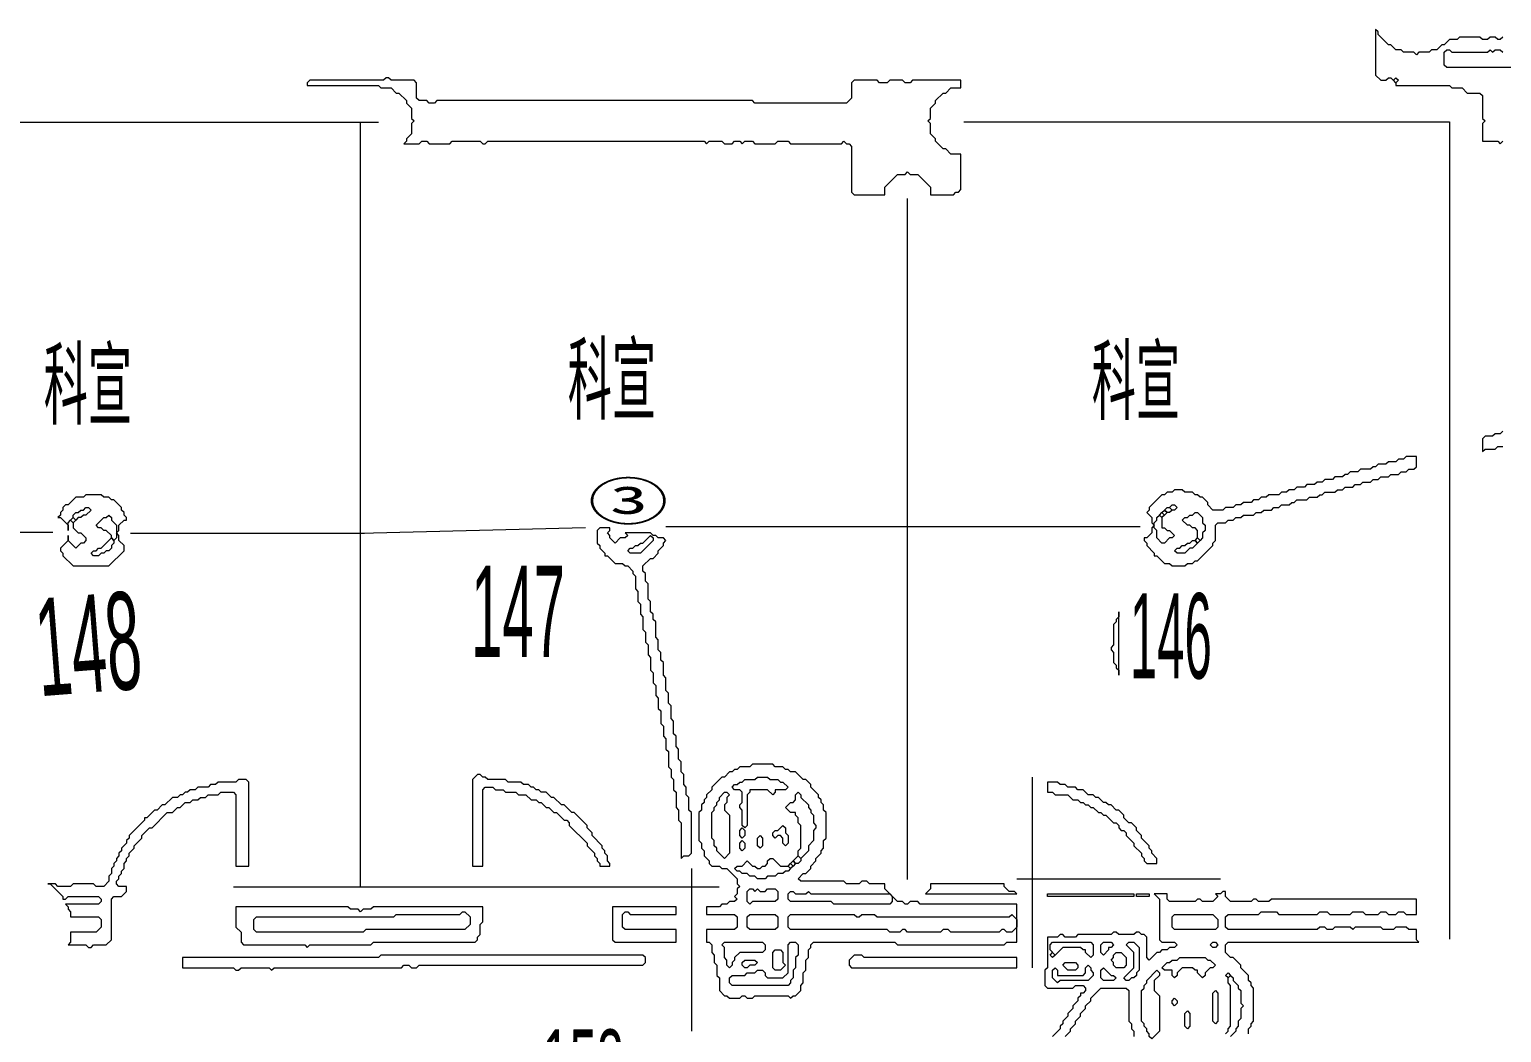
# Model space of a CAD drawing. Header units: millimetres. Extents: x 0 to 419, y 0 to 297.
# Drawn here: x 251.4 to 302.1, y 192.2 to 226.7 of the extents above; entities that cross this region are included whole.
import ezdxf

# ---------------------------------------------------------------- set-up
doc = ezdxf.new("R2010")
doc.units = ezdxf.units.MM
for name, color, linetype, lineweight in [('PAGE_001_OCR_TEXT', 6, 'CONTINUOUS', 0), ('PAGE_001_TRACE_CURVE', 6, 'CONTINUOUS', 0), ('PAGE_001_TRACE_STRAIGHT', 5, 'CONTINUOUS', 0), ('PAGE_001_TRACE_TEXT_SYMBOL', 6, 'CONTINUOUS', 0)]:
    doc.layers.add(name, color=color, linetype=linetype, lineweight=lineweight)
doc.styles.add('wqy-unicode', font='wqy-unicode')

msp = doc.modelspace()

# ---------------------------------------------------------------- linework, layer by layer
at = {"layer": 'PAGE_001_TRACE_CURVE', "color": 6}
for points in [[(292.498, 197.054), (292.411, 196.967), (292.236, 196.967), (292.323, 196.879), (292.148, 196.704), (291.798, 196.704), (291.71, 196.792), (291.622, 196.792), (291.535, 196.704), (290.659, 196.704), (290.572, 196.792), (290.572, 196.967), (290.134, 196.967), (290.309, 196.792), (290.309, 195.39), (290.396, 195.303), (290.834, 195.303), (290.922, 195.215), (290.834, 195.128), (290.659, 195.128), (290.572, 195.04), (290.396, 195.04), (290.309, 194.953), (290.221, 194.953), (289.959, 194.69), (289.871, 194.777), (289.871, 195.478), (289.783, 195.566), (289.696, 195.566), (289.608, 195.653), (289.521, 195.653), (289.433, 195.566), (288.908, 195.566), (288.82, 195.653), (288.733, 195.653), (288.645, 195.566), (287.506, 195.566), (287.419, 195.478), (287.069, 195.478), (286.981, 195.566), (286.893, 195.566), (286.806, 195.478), (286.456, 195.478), (286.456, 194.427), (286.368, 194.339), (286.368, 193.814), (286.456, 193.726), (287.331, 193.726), (287.419, 193.814), (287.682, 193.814), (287.769, 193.726), (287.769, 193.639), (287.682, 193.551), (287.594, 193.551), (287.594, 193.464), (287.506, 193.376), (287.506, 193.288), (287.331, 193.113), (287.331, 193.026), (287.156, 192.851), (287.156, 192.763), (286.981, 192.588), (286.981, 192.5), (286.893, 192.413)], [(297.928, 195.828), (297.052, 195.828), (296.965, 195.741), (296.877, 195.828), (296.351, 195.828), (296.264, 195.741), (296.089, 195.741), (296.001, 195.828), (295.826, 195.828), (295.738, 195.741), (292.673, 195.741), (292.586, 195.828), (292.586, 196.179), (292.673, 196.266), (293.724, 196.266), (293.812, 196.354), (294.337, 196.354), (294.425, 196.266), (295.738, 196.266), (295.826, 196.354), (296.089, 196.354), (296.176, 196.266), (296.877, 196.266), (296.965, 196.354), (297.315, 196.354), (297.402, 196.266), (297.84, 196.266), (297.928, 196.354), (298.103, 196.354), (298.191, 196.266), (298.453, 196.266), (298.541, 196.354), (298.716, 196.354), (298.804, 196.266), (299.154, 196.266), (299.154, 196.792), (294.162, 196.792), (294.075, 196.704), (293.724, 196.704), (293.637, 196.792), (293.549, 196.792), (293.462, 196.704), (292.761, 196.704), (292.586, 196.879), (292.586, 197.054), (292.498, 197.054)], [(293.374, 192.15), (293.374, 192.325), (293.462, 192.413), (293.462, 192.5), (293.549, 192.588), (293.549, 193.726), (293.462, 193.814), (293.462, 193.902), (293.374, 193.989), (293.374, 194.164), (293.111, 194.427), (293.111, 194.515), (292.849, 194.777), (292.761, 194.777), (292.586, 194.953), (292.586, 195.215), (292.673, 195.303), (299.241, 195.303), (299.154, 195.39), (299.154, 195.741), (298.891, 195.741), (298.804, 195.828), (298.453, 195.828), (298.366, 195.741), (298.015, 195.741), (297.928, 195.828)], [(292.586, 192.15), (292.673, 192.238), (292.673, 192.325), (292.761, 192.413), (292.761, 193.814), (292.673, 193.902), (292.673, 194.077), (292.761, 194.164), (292.849, 194.077), (292.849, 193.989), (293.024, 193.814), (293.024, 193.726), (293.111, 193.639), (293.111, 193.201), (293.199, 193.113), (293.111, 193.026), (293.111, 192.675), (293.024, 192.588), (293.024, 192.413), (292.936, 192.325), (292.936, 192.238), (292.761, 192.062)], [(287.069, 192.062), (287.244, 192.238), (287.244, 192.325), (287.419, 192.5), (287.419, 192.588), (287.594, 192.763), (287.594, 192.851), (287.769, 193.026), (287.769, 193.113), (287.944, 193.288), (287.944, 193.376), (288.295, 193.726), (289.17, 193.726), (289.258, 193.639), (289.258, 192.588), (289.346, 192.5), (289.346, 192.325), (289.433, 192.238), (289.433, 192.062)], [(286.893, 192.413), (286.893, 192.325), (286.631, 192.062)]]:
    msp.add_lwpolyline(points, dxfattribs=at)
for points in [[(290.747, 196.179), (290.834, 196.266), (292.148, 196.266), (292.323, 196.091), (292.323, 195.828), (292.236, 195.741), (290.834, 195.741), (290.747, 195.828)], [(286.543, 195.215), (286.631, 195.303), (287.944, 195.303), (288.032, 195.215), (288.032, 194.865), (287.944, 194.777), (287.769, 194.953), (287.769, 195.04), (287.682, 195.04), (287.594, 195.128), (286.981, 195.128), (286.718, 194.865), (286.543, 195.04)], [(288.295, 195.215), (288.382, 195.303), (288.645, 195.303), (288.733, 195.215), (288.645, 195.128), (288.557, 195.128), (288.557, 195.04), (288.382, 194.865), (288.295, 194.953)], [(289.17, 195.215), (289.258, 195.303), (289.433, 195.303), (289.608, 195.128), (289.608, 194.339), (289.521, 194.252), (289.521, 194.164), (289.433, 194.077), (289.346, 194.077), (289.258, 193.989), (289.17, 193.989), (289.083, 194.077), (289.433, 194.427), (289.433, 194.953)], [(292.06, 195.215), (292.148, 195.303), (292.236, 195.303), (292.323, 195.215), (292.236, 195.128), (292.148, 195.128)], [(286.543, 194.865), (286.631, 194.953), (286.718, 194.865), (286.631, 194.777)], [(288.733, 194.865), (288.82, 194.953), (288.995, 194.953), (289.17, 194.777), (289.17, 194.515), (289.083, 194.427), (288.82, 194.427), (288.733, 194.515), (288.733, 194.602), (288.645, 194.69), (288.733, 194.777)], [(290.922, 194.69), (291.009, 194.777), (291.885, 194.777), (291.973, 194.69), (292.06, 194.69), (292.236, 194.515), (292.148, 194.427), (292.06, 194.427), (291.885, 194.252), (291.885, 194.164), (291.798, 194.077), (291.622, 194.252), (291.622, 194.339), (291.535, 194.339), (291.447, 194.427), (291.097, 194.427), (290.922, 194.252), (290.922, 194.164), (290.834, 194.077), (290.747, 194.164), (290.747, 194.339), (290.484, 194.339), (290.396, 194.427), (290.572, 194.602), (290.659, 194.602), (290.747, 194.69)], [(287.769, 194.427), (287.857, 194.515), (287.944, 194.427), (287.944, 194.339), (288.032, 194.252), (288.032, 194.164), (287.857, 193.989), (286.893, 193.989), (286.806, 193.902), (286.631, 194.077), (286.631, 194.339), (286.718, 194.427), (286.806, 194.339), (286.806, 194.164), (287.682, 194.164), (287.769, 194.252)], [(286.981, 194.515), (287.069, 194.602), (287.419, 194.602), (287.506, 194.515), (287.506, 194.427), (287.419, 194.339), (287.156, 194.339)], [(288.295, 194.339), (288.382, 194.427), (288.645, 194.164), (288.733, 194.164), (288.82, 194.077), (288.733, 193.989), (288.382, 193.989), (288.295, 194.077)], [(290.221, 194.339), (290.309, 194.252), (290.309, 194.164), (290.134, 193.989), (290.134, 193.639), (290.309, 193.464), (290.309, 192.238), (290.046, 191.975), (289.959, 192.062), (289.959, 192.15), (289.871, 192.238), (289.871, 192.325), (289.783, 192.413), (289.783, 192.5), (289.696, 192.588), (289.696, 193.639), (289.783, 193.726), (289.783, 193.814), (289.871, 193.902), (289.871, 193.989)], [(292.586, 194.164), (292.673, 194.252), (292.761, 194.164), (292.673, 194.077)], [(292.148, 193.551), (292.236, 193.639), (292.323, 193.551), (292.323, 192.588), (292.236, 192.5), (292.148, 192.588)], [(290.747, 193.288), (290.834, 193.376), (290.922, 193.288), (290.922, 193.201), (290.834, 193.113), (290.747, 193.201)], [(291.185, 192.851), (291.272, 192.938), (291.36, 192.851), (291.36, 192.413), (291.272, 192.325), (291.185, 192.413)]]:
    msp.add_lwpolyline(points, close=True, dxfattribs=at)
at = {"layer": 'PAGE_001_TRACE_STRAIGHT', "color": 5}
for p, q in [((246.3, 223.548), (263.428, 223.548)), ((262.795, 223.548), (262.795, 197.214)), ((283.577, 223.557), (300.301, 223.557)), ((300.301, 223.557), (300.301, 195.407)), ((281.62, 220.926), (281.62, 197.467)), ((236.247, 209.428), (252.214, 209.428)), ((254.89, 209.39), (262.946, 209.392)), ((262.795, 209.389), (270.551, 209.584)), ((273.322, 209.627), (289.644, 209.627)), ((285.93, 200.996), (285.93, 194.427)), ((274.195, 197.843), (274.195, 192.238)), ((258.431, 197.214), (275.157, 197.214)), ((285.405, 197.492), (292.411, 197.492))]:
    msp.add_line(p, q, dxfattribs=at)
at = {"layer": 'PAGE_001_TRACE_TEXT_SYMBOL', "color": 6}
for points in [[(297.753, 226.744), (297.753, 225.168), (297.928, 224.992), (298.103, 224.992), (298.191, 225.08), (298.278, 225.08), (298.453, 224.905), (298.453, 224.817), (300.292, 224.817), (300.38, 224.73), (300.73, 224.73), (300.905, 224.554), (301.343, 224.554), (301.431, 224.467), (301.431, 223.679), (301.518, 223.591), (301.431, 223.504), (301.431, 222.89), (301.956, 222.89), (302.044, 222.803), (302.131, 222.89)], [(301.431, 226.394), (301.343, 226.481), (300.643, 226.481), (300.555, 226.394), (300.292, 226.394), (300.117, 226.218), (300.03, 226.218), (299.854, 226.043), (299.679, 226.043), (299.592, 225.956), (299.241, 225.956), (299.154, 225.868), (299.066, 225.956), (298.716, 225.956), (298.628, 226.043), (298.453, 226.043), (298.278, 226.218), (298.191, 226.218), (297.84, 226.569), (297.84, 226.656), (297.753, 226.744)], [(303.182, 225.43), (300.205, 225.43), (300.117, 225.518), (300.117, 225.956), (300.205, 226.043), (300.292, 226.043), (300.38, 225.956), (301.606, 225.956), (301.694, 226.043), (301.781, 225.956), (301.869, 226.043), (302.044, 226.043), (302.131, 225.956)], [(302.131, 226.481), (302.044, 226.394), (301.956, 226.394), (301.869, 226.481), (301.694, 226.481), (301.606, 226.394), (301.431, 226.394)], [(263.686, 225.08), (263.599, 224.992), (261.059, 224.992), (260.971, 224.905), (260.971, 224.817), (263.424, 224.817), (263.511, 224.73), (263.861, 224.73), (264.037, 224.554), (264.124, 224.554), (264.387, 224.292), (264.387, 224.204), (264.562, 224.029), (264.562, 223.679), (264.65, 223.591), (264.562, 223.504), (264.562, 223.153), (264.387, 222.978), (264.387, 222.89), (264.299, 222.803), (264.825, 222.803), (264.912, 222.89), (265.087, 222.89), (265.175, 222.803), (265.876, 222.803), (265.963, 222.89), (266.927, 222.89), (267.014, 222.803), (267.102, 222.803), (267.189, 222.89), (274.633, 222.89), (274.721, 222.803), (274.808, 222.89), (275.246, 222.89), (275.334, 222.803), (275.596, 222.803), (275.684, 222.89), (275.859, 222.89), (275.947, 222.803), (276.034, 222.89), (276.297, 222.89), (276.385, 222.803), (277.085, 222.803), (277.173, 222.89), (277.523, 222.89), (277.611, 222.803), (279.362, 222.803), (279.45, 222.89), (279.537, 222.803), (279.625, 222.803), (279.712, 222.715), (279.712, 221.139), (279.8, 221.051), (280.851, 221.051), (280.851, 221.314), (281.289, 221.752), (281.551, 221.752), (281.639, 221.839), (281.727, 221.752), (281.989, 221.752), (282.427, 221.314), (282.427, 221.051), (283.215, 221.051), (283.303, 221.139)], [(283.303, 221.139), (283.39, 221.139), (283.478, 221.226), (283.478, 222.453), (283.128, 222.453), (282.953, 222.628), (282.865, 222.628), (282.602, 222.89), (282.602, 222.978), (282.427, 223.153), (282.427, 223.504), (282.34, 223.591), (282.427, 223.679), (282.427, 224.029), (282.602, 224.204), (282.602, 224.292), (282.865, 224.554), (282.953, 224.554), (283.128, 224.73), (283.478, 224.73), (283.478, 224.992), (281.814, 224.992), (281.727, 224.905), (281.551, 224.905), (281.464, 224.992), (281.026, 224.992), (280.938, 224.905), (280.676, 224.905), (280.588, 224.992), (279.8, 224.992), (279.712, 224.905), (279.712, 224.379), (279.537, 224.204), (276.385, 224.204), (276.297, 224.292), (265.438, 224.292), (265.35, 224.204), (265.175, 224.204), (265.087, 224.292), (264.825, 224.292), (264.737, 224.379), (264.737, 224.905), (264.65, 224.992), (263.861, 224.992), (263.774, 225.08), (263.686, 225.08)], [(302.131, 212.906), (302.044, 212.819), (301.869, 212.819), (301.781, 212.731), (301.518, 212.731), (301.431, 212.644), (301.431, 212.206), (301.518, 212.293), (301.869, 212.293), (301.956, 212.381), (302.131, 212.381)], [(298.804, 212.031), (298.716, 211.943), (298.541, 211.943), (298.453, 211.855), (298.191, 211.855), (298.103, 211.768), (297.84, 211.768), (297.753, 211.68), (297.665, 211.68), (297.578, 211.593), (297.227, 211.593), (297.14, 211.505), (296.877, 211.505), (296.789, 211.418), (296.702, 211.418), (296.614, 211.33), (296.351, 211.33), (296.264, 211.242), (296.001, 211.242), (295.914, 211.155), (295.738, 211.155), (295.651, 211.067), (295.388, 211.067), (295.301, 210.98), (295.038, 210.98), (294.95, 210.892), (294.775, 210.892), (294.688, 210.804), (294.512, 210.804), (294.425, 210.717), (294.075, 210.717), (293.987, 210.629), (293.812, 210.629), (293.724, 210.542), (293.549, 210.542), (293.462, 210.454), (293.199, 210.454), (293.111, 210.367), (292.936, 210.367), (292.849, 210.279), (292.586, 210.279), (292.498, 210.191), (292.148, 210.191), (291.973, 210.367), (291.973, 210.454), (291.798, 210.629), (291.71, 210.629), (291.622, 210.717), (291.535, 210.717), (291.447, 210.804), (291.185, 210.804), (291.097, 210.892), (290.834, 210.892), (290.747, 210.804), (290.572, 210.804), (290.484, 210.717), (290.396, 210.717), (289.959, 210.279), (289.959, 210.191), (289.871, 210.104), (290.046, 209.929), (290.046, 209.753), (290.134, 209.666), (290.046, 209.578)], [(298.804, 211.505), (298.891, 211.593), (299.066, 211.593), (299.154, 211.68), (299.154, 212.031), (298.804, 212.031)], [(290.046, 209.578), (290.046, 209.403), (289.871, 209.228), (289.783, 209.228), (289.783, 209.14), (289.871, 209.053), (289.871, 208.965), (290.134, 208.703), (290.134, 208.615), (290.221, 208.615), (290.484, 208.352), (290.659, 208.352), (290.747, 208.265), (291.185, 208.265), (291.272, 208.352), (291.447, 208.352), (291.535, 208.44), (291.622, 208.44), (292.148, 208.965), (292.148, 209.053), (292.236, 209.14), (292.236, 209.666), (292.323, 209.753), (292.586, 209.753), (292.673, 209.841), (292.849, 209.841), (292.936, 209.929), (293.111, 209.929), (293.199, 210.016), (293.549, 210.016), (293.637, 210.104), (293.812, 210.104), (293.899, 210.191), (294.162, 210.191), (294.25, 210.279), (294.425, 210.279), (294.512, 210.367), (294.775, 210.367), (294.863, 210.454), (294.95, 210.454), (295.038, 210.542), (295.388, 210.542), (295.476, 210.629), (295.738, 210.629), (295.826, 210.717), (295.914, 210.717), (296.001, 210.804), (296.351, 210.804), (296.439, 210.892), (296.614, 210.892), (296.702, 210.98), (296.965, 210.98), (297.052, 211.067), (297.227, 211.067), (297.315, 211.155), (297.578, 211.155), (297.665, 211.242), (297.84, 211.242), (297.928, 211.33), (298.191, 211.33), (298.278, 211.418), (298.541, 211.418), (298.628, 211.505), (298.804, 211.505)], [(271.043, 209.578), (270.955, 209.491), (270.955, 209.053), (271.043, 208.965), (271.043, 208.878), (271.218, 208.703), (271.218, 208.615), (271.305, 208.615), (271.568, 208.352), (271.831, 208.352), (271.918, 208.265), (272.006, 208.265), (272.181, 208.089), (272.181, 208.002), (272.269, 207.914), (272.269, 207.476), (272.356, 207.389), (272.356, 207.039), (272.444, 206.951), (272.444, 206.601), (272.531, 206.513), (272.531, 206.075), (272.619, 205.988), (272.619, 205.637), (272.706, 205.55), (272.706, 205.199), (272.794, 205.112), (272.794, 204.674), (272.882, 204.586), (272.882, 204.236), (272.969, 204.148), (272.969, 203.798), (273.057, 203.71), (273.057, 203.36), (273.144, 203.273), (273.144, 202.835), (273.232, 202.747), (273.232, 202.397), (273.319, 202.309), (273.319, 201.959), (273.407, 201.871), (273.407, 201.346), (273.495, 201.258), (273.495, 200.996), (273.582, 200.908), (273.582, 200.558), (273.67, 200.47), (273.67, 199.945), (273.757, 199.857), (273.757, 199.507), (273.845, 199.419), (273.845, 198.193), (273.932, 198.281), (274.108, 198.281), (274.195, 198.368), (274.195, 199.769), (274.108, 199.857), (274.108, 200.295), (274.02, 200.382), (274.02, 200.645), (273.932, 200.733), (273.932, 201.083), (273.845, 201.171), (273.845, 201.521)], [(273.845, 201.521), (273.757, 201.609), (273.757, 201.959), (273.67, 202.046), (273.67, 202.397), (273.582, 202.484), (273.582, 202.922), (273.495, 203.01), (273.495, 203.448), (273.407, 203.535), (273.407, 203.886), (273.319, 203.973), (273.319, 204.411), (273.232, 204.499), (273.232, 204.937), (273.144, 205.024), (273.144, 205.287), (273.057, 205.374), (273.057, 205.725), (272.969, 205.812), (272.969, 206.338), (272.882, 206.425), (272.882, 206.601), (272.794, 206.688), (272.794, 207.039), (272.706, 207.126), (272.706, 207.652), (272.619, 207.739), (272.619, 208.002), (272.531, 208.089), (272.531, 208.265), (272.794, 208.527), (272.882, 208.527), (273.057, 208.703), (273.057, 208.79), (273.232, 208.965), (273.232, 209.053), (273.319, 209.14), (273.232, 209.228), (273.057, 209.228), (272.969, 209.316), (272.882, 209.316), (272.794, 209.403), (271.918, 209.403), (272.006, 209.316), (271.918, 209.228), (271.743, 209.228), (271.568, 209.053), (271.393, 209.228), (271.393, 209.316), (271.305, 209.403), (271.393, 209.491), (271.393, 209.578), (271.043, 209.578)], [(276.297, 201.433), (276.209, 201.346), (275.859, 201.346), (275.772, 201.258), (275.684, 201.258), (275.596, 201.171), (275.509, 201.171), (275.334, 200.996), (275.246, 200.996), (274.896, 200.645), (274.896, 200.558), (274.721, 200.382), (274.721, 200.295), (274.633, 200.207), (274.633, 200.12), (274.545, 200.032), (274.545, 199.857), (274.458, 199.769), (274.458, 198.806), (274.545, 198.718), (274.545, 198.543), (274.633, 198.456), (274.633, 198.281), (274.808, 198.105), (274.808, 198.018), (274.896, 197.93), (275.159, 197.93), (275.246, 197.843), (275.421, 197.843), (275.772, 197.492), (275.772, 197.317), (275.859, 197.23), (275.772, 197.142), (275.772, 196.967), (275.684, 196.879), (275.772, 196.792), (275.684, 196.704), (275.509, 196.704), (275.421, 196.617), (275.246, 196.617), (275.159, 196.529), (274.721, 196.529), (274.721, 196.266), (275.684, 196.266), (275.772, 196.179), (275.772, 195.828), (275.684, 195.741), (274.721, 195.741), (274.721, 195.303), (274.808, 195.303), (274.896, 195.215), (274.896, 194.953), (274.983, 194.865), (274.983, 194.602), (275.071, 194.515), (275.071, 194.164), (275.159, 194.077), (275.159, 193.639), (275.334, 193.464), (275.421, 193.464), (275.509, 193.376), (275.859, 193.376), (275.947, 193.464), (276.034, 193.464)], [(278.048, 200.908), (277.786, 201.171), (277.611, 201.171), (277.523, 201.258), (277.435, 201.258), (277.348, 201.346), (277.085, 201.346), (276.998, 201.433), (276.297, 201.433)], [(258.607, 200.908), (258.519, 200.82), (257.906, 200.82), (257.819, 200.733), (257.644, 200.733), (257.556, 200.645), (257.206, 200.645), (257.118, 200.558), (256.943, 200.558), (256.855, 200.47), (256.768, 200.47), (256.68, 200.382), (256.593, 200.382), (256.505, 200.295), (256.33, 200.295), (256.067, 200.032), (255.98, 200.032), (255.805, 199.857), (255.717, 199.857), (255.454, 199.594), (255.367, 199.594), (255.367, 199.507), (254.841, 198.981), (254.841, 198.894), (254.754, 198.806), (254.754, 198.718), (254.579, 198.543), (254.579, 198.456), (254.491, 198.368), (254.491, 198.281), (254.403, 198.193), (254.403, 198.105), (254.316, 198.018), (254.316, 197.93), (254.228, 197.843), (254.228, 197.667), (254.141, 197.58), (254.141, 197.405), (253.966, 197.23), (253.703, 197.23), (253.615, 197.317), (252.915, 197.317), (252.827, 197.23), (252.389, 197.23), (252.302, 197.317), (252.039, 197.317), (252.126, 197.317), (252.564, 196.879), (252.564, 196.792), (252.652, 196.792), (252.739, 196.879), (253.79, 196.879), (253.878, 196.792), (253.878, 196.704), (253.79, 196.617), (252.652, 196.617), (252.739, 196.529), (252.739, 196.441), (252.827, 196.354), (252.827, 196.179), (253.79, 196.179), (253.878, 196.091), (253.878, 195.828), (253.703, 195.653)], [(253.703, 195.653), (252.827, 195.653), (252.827, 195.303), (252.739, 195.215), (253.353, 195.215), (253.44, 195.128), (253.528, 195.128), (253.615, 195.215), (254.053, 195.215), (254.228, 195.39), (254.228, 196.792), (254.316, 196.879), (254.579, 196.879), (254.754, 197.054), (254.754, 197.23), (254.491, 197.23), (254.403, 197.317), (254.403, 197.405), (254.491, 197.492), (254.491, 197.58), (254.579, 197.667), (254.579, 197.755), (254.666, 197.843), (254.666, 198.018), (254.754, 198.105), (254.754, 198.193), (254.841, 198.281), (254.841, 198.368), (255.016, 198.543), (255.016, 198.631), (255.279, 198.894), (255.279, 198.981), (255.542, 199.244), (255.629, 199.244), (256.155, 199.769), (256.33, 199.769), (256.505, 199.945), (256.593, 199.945), (256.768, 200.12), (256.943, 200.12), (257.031, 200.207), (257.206, 200.207), (257.293, 200.295), (257.468, 200.295), (257.556, 200.382), (257.906, 200.382), (257.994, 200.47), (258.432, 200.47), (258.519, 200.382), (258.519, 197.93), (258.957, 197.93), (258.957, 200.82), (258.87, 200.908), (258.607, 200.908)], [(266.839, 201.083), (266.664, 200.908), (266.664, 197.93), (267.014, 197.93), (267.014, 200.558), (267.102, 200.645), (267.364, 200.645), (267.452, 200.558), (267.715, 200.558), (267.802, 200.47), (268.153, 200.47), (268.24, 200.382), (268.503, 200.382), (268.678, 200.207), (268.853, 200.207), (268.941, 200.12), (269.028, 200.12), (269.203, 199.945), (269.291, 199.945), (269.466, 199.769), (269.554, 199.769), (269.816, 199.507), (269.904, 199.507), (269.992, 199.419), (269.992, 199.331), (270.605, 198.718), (270.605, 198.631), (270.867, 198.368), (270.867, 198.281), (270.955, 198.193), (270.955, 198.105), (271.043, 198.018), (271.043, 197.93), (271.393, 197.93), (271.393, 198.018), (271.305, 198.105), (271.305, 198.281), (271.218, 198.368), (271.218, 198.456), (271.13, 198.543), (271.13, 198.631), (270.78, 198.981), (270.78, 199.069), (270.605, 199.244), (270.605, 199.331), (270.167, 199.769), (270.079, 199.769), (269.816, 200.032), (269.729, 200.032), (269.466, 200.295), (269.379, 200.295), (269.203, 200.47), (269.028, 200.47), (268.941, 200.558), (268.853, 200.558), (268.766, 200.645), (268.678, 200.645), (268.59, 200.733), (268.415, 200.733), (268.328, 200.82), (267.89, 200.82), (267.802, 200.908), (267.189, 200.908), (267.102, 200.996)], [(267.102, 200.996), (267.014, 200.996), (266.927, 201.083), (266.839, 201.083)], [(276.034, 193.464), (276.122, 193.376), (276.297, 193.376), (276.385, 193.464), (277.523, 193.464), (277.611, 193.376), (277.698, 193.464), (277.786, 193.464), (277.961, 193.639), (277.961, 193.814), (278.048, 193.902), (278.048, 194.252), (278.136, 194.339), (278.136, 194.69), (278.224, 194.777), (278.224, 195.04), (278.311, 195.128), (278.311, 195.215), (278.399, 195.303), (281.201, 195.303), (281.289, 195.215), (284.967, 195.215), (285.054, 195.303), (285.405, 195.303), (285.405, 196.617), (282.077, 196.617), (281.989, 196.704), (281.727, 196.704), (281.639, 196.617), (281.551, 196.617), (281.464, 196.704), (281.289, 196.704), (280.851, 197.142), (280.851, 197.317), (280.325, 197.317), (280.238, 197.405), (280.063, 197.405), (279.975, 197.317), (279.537, 197.317), (279.45, 197.405), (277.961, 197.405), (277.873, 197.492), (278.048, 197.667), (278.136, 197.667), (278.311, 197.843), (278.311, 197.93), (278.486, 198.105), (278.486, 198.193), (278.661, 198.368), (278.661, 198.456), (278.749, 198.543), (278.749, 198.806), (278.837, 198.894), (278.837, 199.769), (278.749, 199.857), (278.749, 200.032), (278.661, 200.12), (278.661, 200.207), (278.574, 200.295), (278.574, 200.382), (278.311, 200.645), (278.311, 200.733), (278.136, 200.908), (278.048, 200.908)]]:
    msp.add_lwpolyline(points, dxfattribs=at)
for points in [[(298.366, 224.992), (298.453, 225.08), (298.541, 224.992), (298.453, 224.905)], [(253.353, 210.717), (253.265, 210.629), (253.002, 210.629), (252.739, 210.367), (252.652, 210.367), (252.564, 210.279), (252.564, 210.191), (252.477, 210.104), (252.477, 210.016), (252.389, 209.929), (252.477, 209.929), (252.739, 209.666), (252.739, 209.491), (252.739, 209.753), (252.827, 209.841), (252.915, 209.753), (252.915, 209.578), (253.09, 209.403), (253.177, 209.403), (253.353, 209.228), (253.353, 209.14), (253.265, 209.053), (253.177, 209.053), (253.002, 208.878), (252.739, 209.14), (252.739, 209.316), (252.739, 209.14), (252.477, 208.878), (252.477, 208.79), (252.564, 208.703), (252.564, 208.615), (252.915, 208.265), (254.141, 208.265), (254.666, 208.79), (254.666, 208.965), (254.491, 209.14), (254.491, 209.316), (254.403, 209.403), (254.491, 209.491), (254.491, 209.666), (254.666, 209.841), (254.754, 209.841), (254.754, 209.929), (254.666, 210.016), (254.666, 210.104), (254.579, 210.191), (254.579, 210.279), (254.316, 210.542), (254.228, 210.542), (254.141, 210.629), (253.966, 210.629), (253.878, 210.717)], [(290.659, 210.279), (290.747, 210.367), (290.834, 210.367), (290.922, 210.279), (290.834, 210.191), (290.747, 210.191)], [(252.827, 209.841), (252.915, 209.929), (253.002, 209.841), (252.915, 209.753)], [(253.265, 210.191), (253.353, 210.279), (253.44, 210.279), (253.528, 210.191), (253.353, 210.016), (253.265, 210.016), (253.177, 209.929), (253.09, 209.929), (253.002, 209.841), (252.915, 209.929), (252.915, 210.016), (253.002, 210.104), (253.09, 210.104), (253.177, 210.191)], [(254.053, 209.929), (254.141, 210.016), (254.228, 209.929), (254.228, 209.841), (254.403, 209.666), (254.403, 209.228), (254.316, 209.14), (254.228, 209.228), (254.228, 209.316), (254.053, 209.491), (253.966, 209.491), (253.878, 209.578), (253.79, 209.578), (253.703, 209.666), (253.966, 209.929)], [(290.221, 209.929), (290.309, 210.016), (290.396, 209.929), (290.396, 209.578), (290.484, 209.578), (290.572, 209.491), (290.659, 209.491), (290.834, 209.316), (290.747, 209.228), (290.659, 209.228), (290.484, 209.053), (290.396, 209.053), (290.221, 209.228), (290.221, 209.491), (290.134, 209.578), (290.134, 209.753), (290.221, 209.841)], [(290.309, 210.016), (290.396, 210.104), (290.484, 210.016), (290.396, 209.929)], [(290.396, 210.104), (290.484, 210.191), (290.572, 210.104), (290.484, 210.016)], [(290.484, 210.191), (290.572, 210.279), (290.659, 210.279), (290.747, 210.191), (290.659, 210.104), (290.572, 210.104)], [(291.447, 210.016), (291.535, 210.104), (291.622, 210.104), (291.798, 209.929), (291.798, 209.753), (291.885, 209.666), (291.885, 209.491), (291.798, 209.403), (291.798, 209.228), (291.71, 209.14), (291.622, 209.228), (291.622, 209.491), (291.535, 209.578), (291.447, 209.578), (291.36, 209.666), (291.272, 209.666), (291.097, 209.841), (291.185, 209.929), (291.272, 209.929), (291.36, 210.016)], [(272.794, 209.316), (272.882, 209.228), (272.882, 209.14), (272.444, 208.703), (272.093, 208.703), (272.006, 208.79), (272.093, 208.878), (272.181, 208.878), (272.269, 208.965), (272.356, 208.965), (272.444, 209.053), (272.531, 209.053)], [(254.228, 209.228), (254.316, 209.14), (254.316, 209.053), (254.228, 208.965), (254.228, 208.878), (254.141, 208.79), (254.053, 208.79), (253.966, 208.703), (253.878, 208.703), (253.79, 208.615), (253.615, 208.615), (253.528, 208.703), (253.615, 208.79), (253.703, 208.79), (253.79, 208.878), (253.878, 208.878)], [(291.36, 209.053), (291.447, 209.14), (291.535, 209.14), (291.622, 209.053), (291.447, 208.878), (291.36, 208.878), (291.185, 208.703), (290.922, 208.703), (290.834, 208.79), (290.922, 208.878), (291.009, 208.878), (291.097, 208.965), (291.185, 208.965), (291.272, 209.053)], [(291.535, 209.14), (291.622, 209.228), (291.71, 209.14), (291.622, 209.053)], [(288.908, 206.688), (288.908, 206.513), (288.82, 206.425), (288.82, 206.338), (288.733, 206.25), (288.733, 205.55), (288.645, 205.462), (288.645, 205.374), (288.733, 205.287), (288.733, 204.937), (288.82, 204.849), (288.82, 204.761), (288.908, 204.674), (288.908, 204.499)], [(276.385, 200.908), (276.472, 200.996), (276.822, 200.996), (276.91, 200.908), (277.173, 200.908), (277.26, 200.82), (277.348, 200.82), (277.523, 200.645), (277.435, 200.558), (277.085, 200.558), (277.085, 200.47), (276.998, 200.382), (276.822, 200.558), (276.209, 200.558), (276.209, 200.47), (276.122, 200.382), (276.122, 199.331), (276.034, 199.244), (275.947, 199.331), (275.947, 199.857), (275.859, 199.945), (275.859, 200.032), (275.947, 200.12), (275.947, 200.47), (275.859, 200.558), (275.684, 200.558), (275.596, 200.645), (275.684, 200.733), (275.772, 200.733), (275.859, 200.82), (275.947, 200.82), (276.034, 200.908)], [(286.456, 200.82), (286.456, 200.47), (286.631, 200.47), (286.718, 200.382), (287.156, 200.382), (287.331, 200.207), (287.506, 200.207), (287.594, 200.12), (287.682, 200.12), (287.769, 200.032), (287.857, 200.032), (287.944, 199.945), (288.032, 199.945), (288.207, 199.769), (288.295, 199.769), (288.382, 199.682), (288.47, 199.682), (288.733, 199.419), (288.82, 199.419), (288.908, 199.331), (288.908, 199.244), (288.995, 199.156), (289.083, 199.156), (289.17, 199.069), (289.17, 198.981), (289.433, 198.718), (289.433, 198.631), (289.696, 198.368), (289.696, 198.281), (289.783, 198.193), (289.783, 198.105), (289.871, 198.018), (290.221, 198.018), (290.221, 198.193), (290.046, 198.368), (290.046, 198.456), (289.959, 198.543), (289.959, 198.631), (289.696, 198.894), (289.696, 198.981), (289.521, 199.156), (289.521, 199.244), (289.346, 199.419), (289.258, 199.419), (289.083, 199.594), (289.083, 199.682), (288.908, 199.857), (288.82, 199.857), (288.645, 200.032), (288.557, 200.032), (288.47, 200.12), (288.382, 200.12), (288.207, 200.295), (288.12, 200.295), (288.032, 200.382), (287.857, 200.382), (287.682, 200.558), (287.506, 200.558), (287.419, 200.645), (287.156, 200.645), (287.069, 200.733), (286.893, 200.733), (286.806, 200.82)], [(275.334, 200.47), (275.421, 200.47), (275.509, 200.382), (275.421, 200.295), (275.421, 200.12), (275.334, 200.032), (275.334, 199.857), (275.509, 199.682), (275.509, 198.368), (275.334, 198.193), (275.071, 198.456), (275.071, 198.543), (274.983, 198.631), (274.983, 198.806), (274.896, 198.894), (274.896, 199.769), (274.983, 199.857), (274.983, 199.945), (275.071, 200.032), (275.071, 200.12), (275.159, 200.207), (275.159, 200.295)], [(277.786, 200.382), (277.873, 200.47), (277.961, 200.382), (277.961, 200.295), (278.224, 200.032), (278.224, 199.945), (278.311, 199.857), (278.311, 199.769), (278.399, 199.682), (278.399, 199.419), (278.486, 199.331), (278.486, 199.244), (278.399, 199.156), (278.399, 198.806), (278.224, 198.631), (278.224, 198.456), (277.961, 198.193), (277.873, 198.281), (277.873, 198.456), (277.961, 198.543), (277.961, 199.331), (277.873, 199.419), (277.873, 199.594), (277.786, 199.682), (277.786, 199.769), (277.611, 199.769), (277.435, 199.945), (277.611, 200.12), (277.698, 200.12), (277.786, 200.207)], [(275.859, 199.156), (275.947, 199.244), (276.034, 199.156), (276.034, 198.981), (275.947, 198.894), (275.859, 198.981)], [(277.348, 199.331), (277.435, 199.244), (277.435, 199.069), (277.523, 198.981), (277.523, 198.718), (277.435, 198.631), (277.348, 198.718), (277.348, 198.894), (277.26, 198.981), (277.173, 198.981), (277.085, 198.894), (276.998, 198.981), (276.998, 199.069), (277.085, 199.156), (277.173, 199.156)], [(275.859, 198.718), (275.947, 198.806), (276.034, 198.718), (276.034, 198.543), (275.947, 198.456), (275.859, 198.543)], [(276.472, 198.894), (276.56, 198.981), (276.647, 198.894), (276.647, 198.631), (276.56, 198.543), (276.472, 198.631)], [(276.822, 198.105), (276.91, 198.193), (276.998, 198.193), (277.26, 197.93), (277.523, 197.93), (277.611, 197.843), (277.523, 197.755), (277.435, 197.755), (277.348, 197.667), (277.173, 197.667), (277.085, 197.58), (276.822, 197.58), (276.735, 197.492), (276.472, 197.492), (276.385, 197.58), (276.209, 197.58), (276.122, 197.667), (275.947, 197.667), (275.859, 197.755), (275.772, 197.755), (275.684, 197.843), (275.772, 197.93), (275.947, 197.93), (276.122, 198.105), (276.297, 197.93), (276.385, 197.93), (276.472, 197.843), (276.56, 197.843), (276.647, 197.93), (276.735, 197.93), (276.822, 198.018)], [(277.873, 198.281), (277.961, 198.193), (277.961, 198.105), (277.873, 198.018), (277.786, 198.018), (277.698, 198.105)], [(277.523, 197.93), (277.611, 198.018), (277.698, 197.93), (277.611, 197.843)], [(277.611, 198.018), (277.698, 198.105), (277.786, 198.018), (277.698, 197.93)], [(276.122, 197.054), (276.209, 197.142), (276.297, 197.142), (276.385, 197.054), (276.472, 197.142), (276.56, 197.054), (276.735, 197.054), (276.822, 197.142), (277.085, 197.142), (277.173, 197.054), (277.173, 196.792), (277.085, 196.704), (276.297, 196.704), (276.209, 196.617), (276.122, 196.704)], [(282.427, 197.317), (282.427, 197.142), (282.252, 196.967), (285.405, 196.967), (285.317, 197.054), (285.142, 197.054), (284.967, 197.23), (284.967, 197.317)], [(277.523, 196.967), (277.611, 197.054), (277.698, 197.054), (277.786, 196.967), (278.136, 196.967), (278.224, 197.054), (278.311, 196.967), (281.026, 196.967), (281.114, 196.879), (281.114, 196.704), (281.026, 196.617), (279.099, 196.617), (279.012, 196.704), (277.611, 196.704), (277.523, 196.792)], [(286.456, 196.967), (289.433, 196.967), (289.433, 196.879), (286.456, 196.879)], [(289.521, 196.967), (289.959, 196.967), (289.959, 196.879), (289.521, 196.879)], [(258.519, 196.529), (258.519, 195.828), (258.695, 195.653), (258.695, 195.303), (258.782, 195.215), (260.884, 195.215), (260.971, 195.128), (261.059, 195.215), (263.161, 195.215), (263.248, 195.303), (266.751, 195.303), (266.839, 195.39), (266.839, 195.478), (266.927, 195.566), (266.927, 195.916), (267.014, 196.003), (267.014, 196.529), (263.248, 196.529), (263.161, 196.441), (262.898, 196.441), (262.811, 196.354), (262.723, 196.441), (262.46, 196.441), (262.373, 196.529)], [(266.226, 196.266), (266.314, 196.354), (266.401, 196.354), (266.576, 196.179), (266.576, 195.916), (266.401, 195.741), (262.986, 195.741), (262.898, 195.653), (259.22, 195.653), (259.132, 195.741), (259.132, 196.091), (259.22, 196.179), (263.949, 196.179), (264.037, 196.266)], [(271.48, 196.529), (271.48, 195.39), (271.568, 195.303), (273.67, 195.303), (273.67, 195.741), (271.918, 195.741), (271.831, 195.828), (271.831, 196.266), (271.918, 196.354), (272.006, 196.354), (272.093, 196.266), (273.67, 196.266), (273.67, 196.529)], [(276.122, 196.179), (276.209, 196.266), (277.085, 196.266), (277.173, 196.179), (277.173, 195.828), (277.085, 195.741), (276.209, 195.741), (276.122, 195.828)], [(277.523, 196.179), (277.611, 196.266), (279.8, 196.266), (279.888, 196.179), (279.975, 196.179), (280.063, 196.266), (280.501, 196.266), (280.588, 196.179), (285.142, 196.179), (285.23, 196.266), (285.405, 196.091), (285.405, 195.828), (285.23, 195.653), (285.054, 195.653), (284.967, 195.741), (284.879, 195.741), (284.792, 195.653), (283.128, 195.653), (283.04, 195.741), (282.865, 195.741), (282.777, 195.653), (281.639, 195.653), (281.551, 195.741), (281.464, 195.741), (281.376, 195.653), (281.026, 195.653), (280.938, 195.741), (277.611, 195.741), (277.523, 195.828)], [(275.246, 195.215), (275.334, 195.303), (276.647, 195.303), (276.735, 195.215), (276.735, 195.04), (276.647, 194.953), (275.859, 194.953), (275.684, 194.777), (275.684, 194.69), (275.596, 194.602), (275.596, 194.515), (275.509, 194.427), (275.421, 194.515), (275.421, 194.69), (275.334, 194.777), (275.334, 195.128)], [(277.523, 195.215), (277.611, 195.303), (277.786, 195.303), (277.873, 195.215), (277.873, 194.865), (277.786, 194.777), (277.786, 194.427), (277.698, 194.339), (277.698, 194.077), (277.611, 193.989), (277.611, 193.902), (277.523, 193.814), (275.596, 193.814), (275.509, 193.902), (275.509, 194.077), (275.596, 194.164), (276.034, 194.164), (276.122, 194.252), (276.385, 194.252), (276.472, 194.339), (276.647, 194.339), (276.735, 194.252), (276.735, 194.164), (276.822, 194.077), (277.348, 194.077), (277.523, 194.252)], [(263.511, 194.865), (263.424, 194.777), (256.68, 194.777), (256.68, 194.427), (258.432, 194.427), (258.519, 194.339), (258.607, 194.339), (258.695, 194.427), (259.658, 194.427), (259.745, 194.339), (259.833, 194.427), (264.212, 194.427), (264.299, 194.515), (264.474, 194.515), (264.562, 194.427), (264.737, 194.427), (264.825, 194.515), (272.531, 194.515), (272.619, 194.602), (272.619, 194.777), (272.531, 194.865)], [(275.947, 194.602), (276.034, 194.69), (276.385, 194.69), (276.472, 194.602), (276.385, 194.515), (276.209, 194.515), (276.122, 194.427), (276.034, 194.427), (275.947, 194.515)], [(276.998, 194.953), (277.085, 195.04), (277.26, 195.04), (277.348, 194.953), (277.348, 194.602), (277.435, 194.515), (277.26, 194.339), (277.085, 194.339), (276.998, 194.427)], [(279.8, 194.865), (279.625, 194.69), (279.625, 194.515), (279.712, 194.427), (285.405, 194.427), (285.405, 194.777), (280.15, 194.777), (280.063, 194.865)]]:
    msp.add_lwpolyline(points, close=True, dxfattribs=at)

# ---------------------------------------------------------------- texts
at = {"layer": 'PAGE_001_OCR_TEXT', "color": 6, "style": 'wqy-unicode'}
for s, height, width, p in [('科宣', 2.3226, 0.479933, (251.9, 213.373)), ('科宣', 2.3226, 0.479933, (269.94, 213.548)), ('科宣', 2.2543, 0.494477, (287.98, 213.535)), ('③', 1.298, 1.567278, (270.634, 209.839)), ('147', 3.1424, 0.460382, (266.617, 205.13)), ('146', 2.9374, 0.430189, (289.293, 204.389)), ('158', 2.4592, 0.512239, (269.062, 189.842))]:
    msp.add_text(s, height=height, dxfattribs=dict(at, width=width)).set_placement(p)
at = {"layer": 'PAGE_001_OCR_TEXT', "color": 6, "style": 'wqy-unicode', "width": 0.481798}
msp.add_text('148', height=3.3584, rotation=4.4849, dxfattribs=at).set_placement((251.766, 203.774))

doc.saveas('drawing.dxf')
